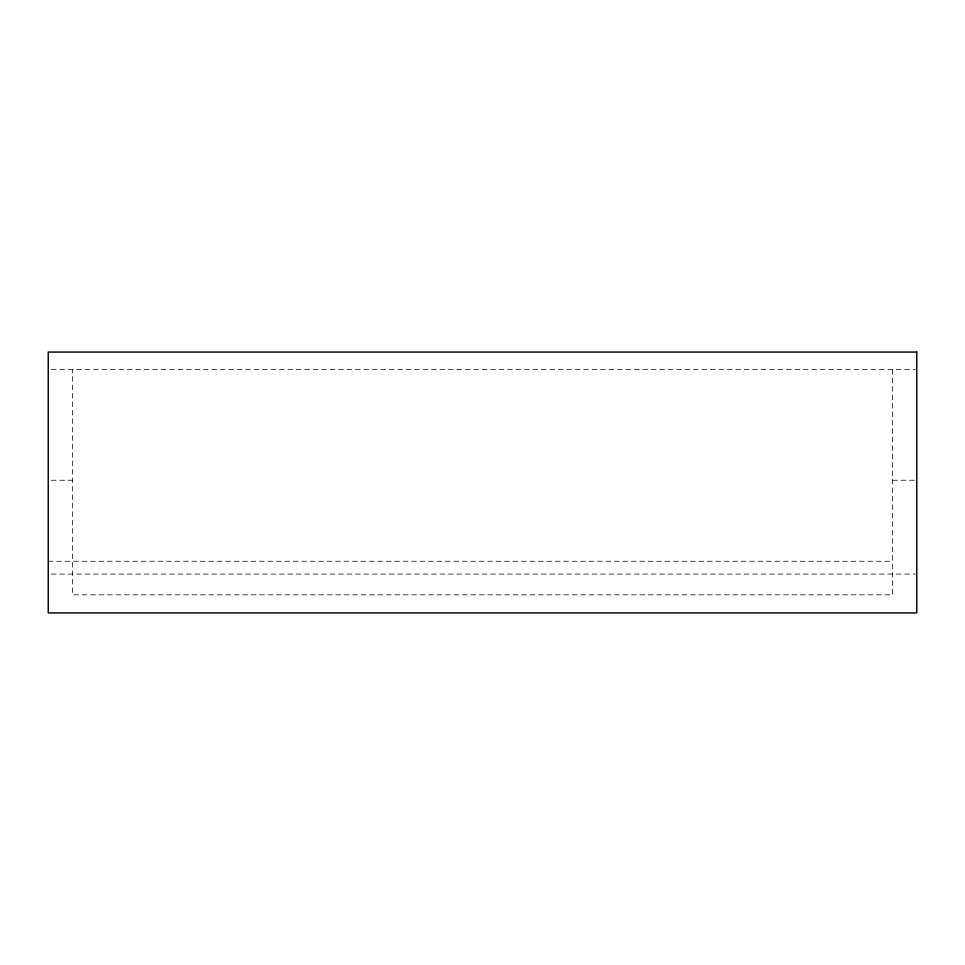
<?xml version="1.0" encoding="UTF-8"?>
<svg xmlns="http://www.w3.org/2000/svg" width="965" height="965" viewBox="0 0 965 965"><rect width="100%" height="100%" fill="white"/><g stroke="black" fill="none" stroke-linecap="round" stroke-linejoin="round"><path stroke-width="0.72" stroke-dasharray="4.83 3.62" d="M51.266 369.547L915.242 369.547M51.266 480.244L72.375 480.244M892.625 480.244L915.242 480.244M48.25 561.268L892.625 561.268M51.266 574.066L915.242 574.066M892.625 369.547L892.625 594.838L72.375 594.838L72.375 369.547"/><path stroke-width="1.45" d="M916.75 352.068L48.25 352.068L48.25 612.932L916.75 612.932L916.75 352.068"/></g></svg>
